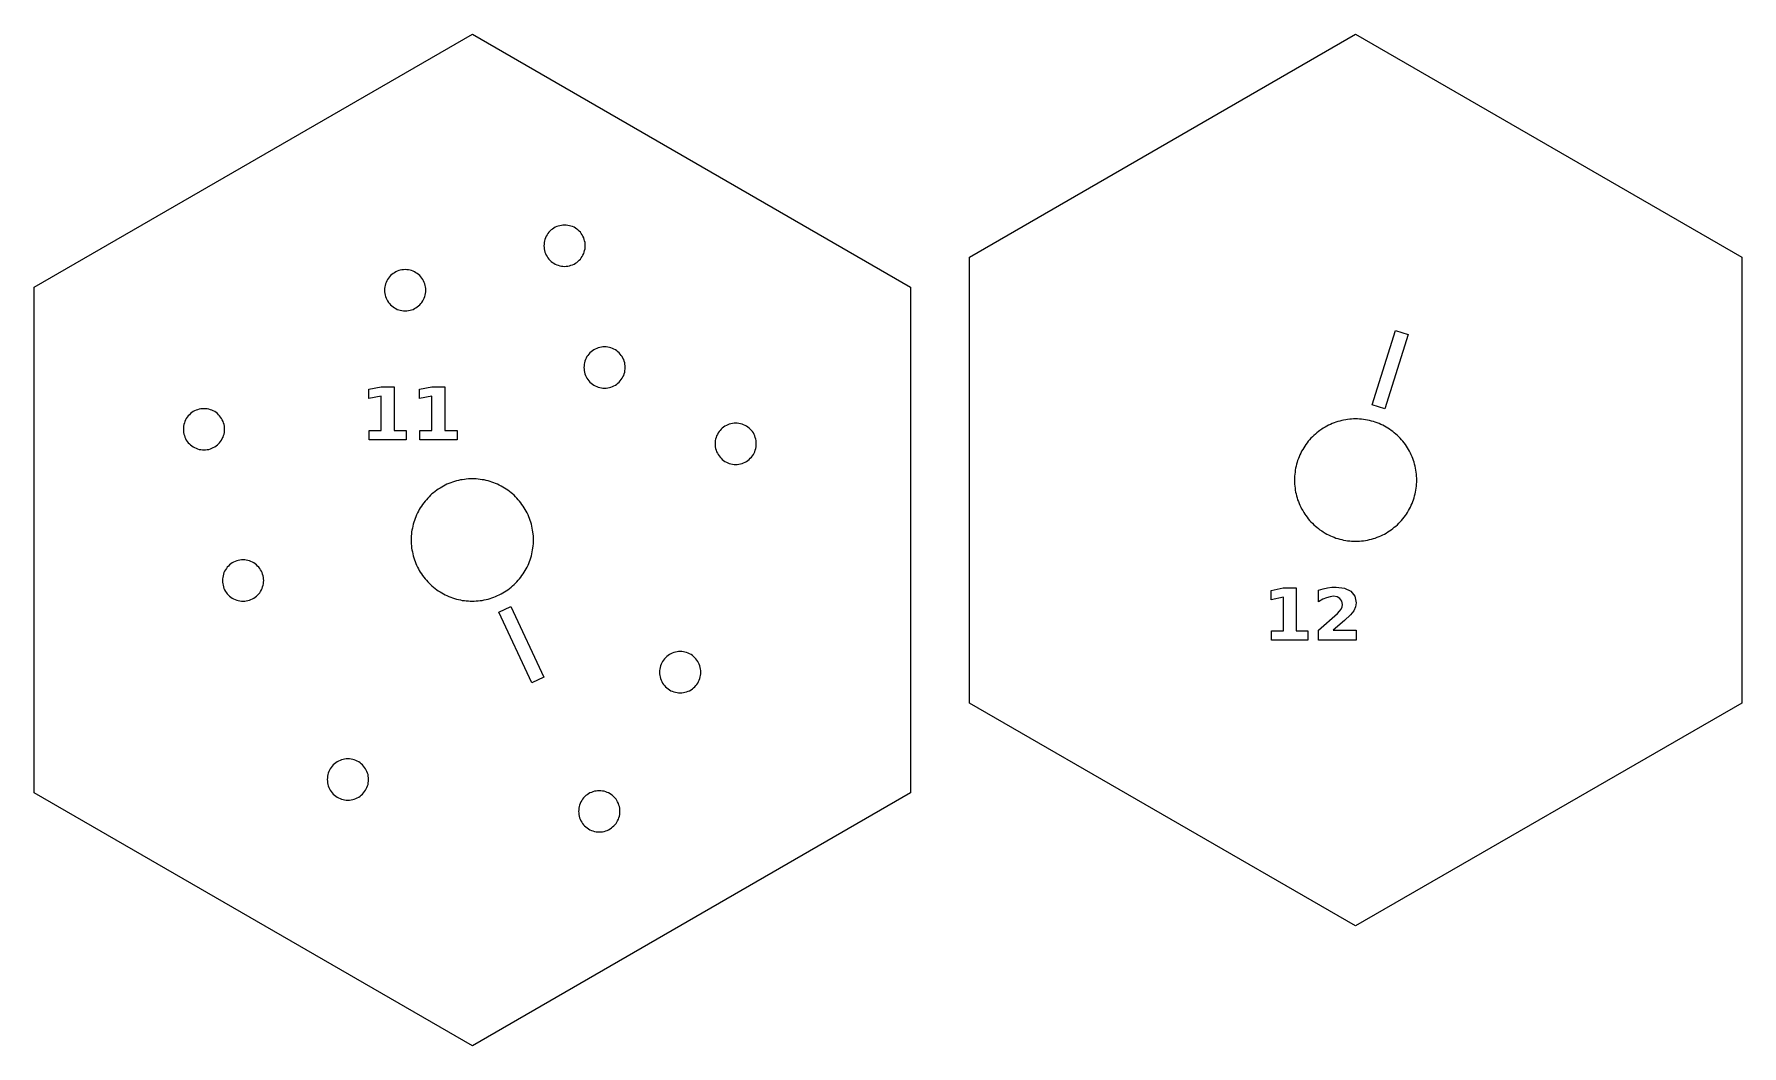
# Model space of a CAD drawing. Header units: millimetres. Extents: x 0 to 476, y 5 to 280.
# Drawn here: x 232.7 to 348.6, y 83.3 to 152 of the extents above; entities that cross this region are included whole.
import ezdxf

# ---------------------------------------------------------------- set-up
doc = ezdxf.new("R2010")
doc.units = ezdxf.units.MM
doc.layers.add('CUT', color=1, linetype='Continuous')
doc.layers.add('ENGRAVE', color=7, linetype='Continuous')

msp = doc.modelspace()

# ---------------------------------------------------------------- linework, layer by layer
at = {"layer": 'CUT'}
for points in [[(292.13, 100.5), (262.4, 83.33), (232.66, 100.5), (232.66, 134.83), (262.4, 152), (292.13, 134.83), (292.13, 100.5)], [(348.55, 136.87), (348.55, 106.6), (322.34, 91.47), (296.13, 106.6), (296.13, 136.87), (322.34, 152), (348.55, 136.87)], [(270.02, 137.32), (270.05, 137.42), (270.06, 137.53), (270.06, 137.64), (270.06, 137.75), (270.05, 137.86), (270.02, 137.97), (269.99, 138.07), (269.96, 138.18), (269.91, 138.28), (269.86, 138.37), (269.79, 138.46), (269.73, 138.55), (269.65, 138.63), (269.57, 138.71), (269.49, 138.77), (269.39, 138.84), (269.3, 138.89), (269.2, 138.94), (269.09, 138.97), (268.99, 139), (268.88, 139.02), (268.77, 139.04), (268.66, 139.04), (268.55, 139.04), (268.44, 139.02), (268.34, 139), (268.23, 138.97), (268.13, 138.94), (268.03, 138.89), (267.93, 138.84), (267.84, 138.77), (267.75, 138.71), (267.67, 138.63), (267.6, 138.55), (267.53, 138.46), (267.47, 138.37), (267.41, 138.28), (267.37, 138.18), (267.33, 138.07), (267.3, 137.97), (267.28, 137.86), (267.27, 137.75), (267.26, 137.64), (267.27, 137.53), (267.28, 137.42), (267.3, 137.32), (267.33, 137.21), (267.37, 137.11), (267.41, 137.01), (267.47, 136.91), (267.53, 136.82), (267.6, 136.73), (267.67, 136.65), (267.75, 136.58), (267.84, 136.51), (267.93, 136.45), (268.03, 136.39), (268.13, 136.35), (268.23, 136.31), (268.34, 136.28), (268.44, 136.26), (268.55, 136.25), (268.66, 136.24), (268.77, 136.25), (268.88, 136.26), (268.99, 136.28), (269.09, 136.31), (269.2, 136.35), (269.3, 136.39), (269.39, 136.45), (269.49, 136.51), (269.57, 136.58), (269.65, 136.65), (269.73, 136.73), (269.79, 136.82), (269.86, 136.91), (269.91, 137.01), (269.96, 137.11), (269.99, 137.21), (270.02, 137.32)], [(259.2, 134.29), (259.22, 134.4), (259.24, 134.51), (259.24, 134.62), (259.24, 134.73), (259.22, 134.84), (259.2, 134.94), (259.17, 135.05), (259.13, 135.15), (259.09, 135.25), (259.03, 135.35), (258.97, 135.44), (258.9, 135.53), (258.83, 135.61), (258.75, 135.68), (258.66, 135.75), (258.57, 135.81), (258.48, 135.87), (258.38, 135.91), (258.27, 135.95), (258.17, 135.98), (258.06, 136), (257.95, 136.01), (257.84, 136.02), (257.73, 136.01), (257.62, 136), (257.51, 135.98), (257.41, 135.95), (257.3, 135.91), (257.2, 135.87), (257.11, 135.81), (257.02, 135.75), (256.93, 135.68), (256.85, 135.61), (256.78, 135.53), (256.71, 135.44), (256.65, 135.35), (256.59, 135.25), (256.55, 135.15), (256.51, 135.05), (256.48, 134.94), (256.46, 134.84), (256.44, 134.73), (256.44, 134.62), (256.44, 134.51), (256.46, 134.4), (256.48, 134.29), (256.51, 134.19), (256.55, 134.08), (256.59, 133.98), (256.65, 133.89), (256.71, 133.79), (256.78, 133.71), (256.85, 133.63), (256.93, 133.55), (257.02, 133.49), (257.11, 133.42), (257.2, 133.37), (257.3, 133.32), (257.41, 133.29), (257.51, 133.26), (257.62, 133.24), (257.73, 133.22), (257.84, 133.22), (257.95, 133.22), (258.06, 133.24), (258.17, 133.26), (258.27, 133.29), (258.38, 133.32), (258.48, 133.37), (258.57, 133.42), (258.66, 133.49), (258.75, 133.55), (258.83, 133.63), (258.9, 133.71), (258.97, 133.79), (259.03, 133.89), (259.09, 133.98), (259.13, 134.08), (259.17, 134.19), (259.2, 134.29)], [(272.76, 129.16), (272.77, 129.27), (272.77, 129.38), (272.77, 129.49), (272.76, 129.6), (272.74, 129.7), (272.71, 129.81), (272.67, 129.91), (272.62, 130.01), (272.57, 130.11), (272.51, 130.2), (272.44, 130.29), (272.36, 130.37), (272.28, 130.44), (272.2, 130.51), (272.11, 130.57), (272.01, 130.62), (271.91, 130.67), (271.81, 130.71), (271.7, 130.74), (271.59, 130.76), (271.48, 130.77), (271.37, 130.78), (271.26, 130.77), (271.16, 130.76), (271.05, 130.74), (270.94, 130.71), (270.84, 130.67), (270.74, 130.62), (270.64, 130.57), (270.55, 130.51), (270.47, 130.44), (270.38, 130.37), (270.31, 130.29), (270.24, 130.2), (270.18, 130.11), (270.13, 130.01), (270.08, 129.91), (270.04, 129.81), (270.01, 129.7), (269.99, 129.6), (269.98, 129.49), (269.97, 129.38), (269.98, 129.27), (269.99, 129.16), (270.01, 129.05), (270.04, 128.94), (270.08, 128.84), (270.13, 128.74), (270.18, 128.64), (270.24, 128.55), (270.31, 128.47), (270.38, 128.39), (270.47, 128.31), (270.55, 128.24), (270.64, 128.18), (270.74, 128.13), (270.84, 128.08), (270.94, 128.04), (271.05, 128.01), (271.16, 127.99), (271.26, 127.98), (271.37, 127.98), (271.48, 127.98), (271.59, 127.99), (271.7, 128.01), (271.81, 128.04), (271.91, 128.08), (272.01, 128.13), (272.11, 128.18), (272.2, 128.24), (272.28, 128.31), (272.36, 128.39), (272.44, 128.47), (272.51, 128.55), (272.57, 128.64), (272.62, 128.74), (272.67, 128.84), (272.71, 128.94), (272.74, 129.05), (272.76, 129.16)], [(245.57, 124.96), (245.58, 125.07), (245.59, 125.18), (245.58, 125.29), (245.57, 125.4), (245.55, 125.51), (245.52, 125.62), (245.48, 125.72), (245.43, 125.82), (245.38, 125.91), (245.32, 126.01), (245.25, 126.09), (245.18, 126.17), (245.1, 126.25), (245.01, 126.32), (244.92, 126.38), (244.82, 126.43), (244.72, 126.48), (244.62, 126.51), (244.51, 126.54), (244.41, 126.57), (244.3, 126.58), (244.19, 126.58), (244.08, 126.58), (243.97, 126.57), (243.86, 126.54), (243.75, 126.51), (243.65, 126.48), (243.55, 126.43), (243.46, 126.38), (243.36, 126.32), (243.28, 126.25), (243.2, 126.17), (243.12, 126.09), (243.05, 126.01), (242.99, 125.91), (242.94, 125.82), (242.89, 125.72), (242.86, 125.62), (242.83, 125.51), (242.8, 125.4), (242.79, 125.29), (242.79, 125.18), (242.79, 125.07), (242.8, 124.96), (242.83, 124.86), (242.86, 124.75), (242.89, 124.65), (242.94, 124.55), (242.99, 124.45), (243.05, 124.36), (243.12, 124.27), (243.2, 124.19), (243.28, 124.12), (243.36, 124.05), (243.46, 123.99), (243.55, 123.94), (243.65, 123.89), (243.75, 123.85), (243.86, 123.82), (243.97, 123.8), (244.08, 123.79), (244.19, 123.78), (244.3, 123.79), (244.41, 123.8), (244.51, 123.82), (244.62, 123.85), (244.72, 123.89), (244.82, 123.94), (244.92, 123.99), (245.01, 124.05), (245.1, 124.12), (245.18, 124.19), (245.25, 124.27), (245.32, 124.36), (245.38, 124.45), (245.43, 124.55), (245.48, 124.65), (245.52, 124.75), (245.55, 124.86), (245.57, 124.96)], [(281.66, 123.98), (281.67, 124.09), (281.67, 124.19), (281.67, 124.3), (281.66, 124.41), (281.63, 124.52), (281.6, 124.63), (281.57, 124.73), (281.52, 124.83), (281.47, 124.93), (281.41, 125.02), (281.34, 125.1), (281.26, 125.18), (281.18, 125.26), (281.1, 125.33), (281, 125.39), (280.91, 125.44), (280.81, 125.49), (280.71, 125.53), (280.6, 125.56), (280.49, 125.58), (280.38, 125.59), (280.27, 125.59), (280.16, 125.59), (280.05, 125.58), (279.95, 125.56), (279.84, 125.53), (279.74, 125.49), (279.64, 125.44), (279.54, 125.39), (279.45, 125.33), (279.36, 125.26), (279.28, 125.18), (279.21, 125.1), (279.14, 125.02), (279.08, 124.93), (279.03, 124.83), (278.98, 124.73), (278.94, 124.63), (278.91, 124.52), (278.89, 124.41), (278.88, 124.3), (278.87, 124.19), (278.88, 124.09), (278.89, 123.98), (278.91, 123.87), (278.94, 123.76), (278.98, 123.66), (279.03, 123.56), (279.08, 123.46), (279.14, 123.37), (279.21, 123.29), (279.28, 123.21), (279.36, 123.13), (279.45, 123.06), (279.54, 123), (279.64, 122.95), (279.74, 122.9), (279.84, 122.86), (279.95, 122.83), (280.05, 122.81), (280.16, 122.8), (280.27, 122.79), (280.38, 122.8), (280.49, 122.81), (280.6, 122.83), (280.71, 122.86), (280.81, 122.9), (280.91, 122.95), (281, 123), (281.1, 123.06), (281.18, 123.13), (281.26, 123.21), (281.34, 123.29), (281.41, 123.37), (281.47, 123.46), (281.52, 123.56), (281.57, 123.66), (281.6, 123.76), (281.63, 123.87), (281.66, 123.98)], [(326.49, 121.87), (326.48, 122), (326.47, 122.14), (326.46, 122.28), (326.44, 122.41), (326.41, 122.54), (326.38, 122.68), (326.35, 122.81), (326.31, 122.94), (326.27, 123.07), (326.23, 123.2), (326.18, 123.32), (326.12, 123.45), (326.06, 123.57), (326, 123.69), (325.94, 123.81), (325.87, 123.92), (325.79, 124.04), (325.72, 124.15), (325.63, 124.26), (325.55, 124.37), (325.46, 124.47), (325.37, 124.57), (325.28, 124.67), (325.18, 124.76), (325.08, 124.85), (324.97, 124.94), (324.87, 125.03), (324.76, 125.11), (324.65, 125.18), (324.53, 125.26), (324.42, 125.33), (324.3, 125.39), (324.18, 125.46), (324.05, 125.51), (323.93, 125.57), (323.8, 125.62), (323.68, 125.66), (323.55, 125.7), (323.42, 125.74), (323.28, 125.77), (323.15, 125.8), (323.02, 125.83), (322.88, 125.85), (322.75, 125.86), (322.61, 125.87), (322.48, 125.88), (322.34, 125.88), (322.21, 125.88), (322.07, 125.87), (321.94, 125.86), (321.8, 125.85), (321.67, 125.83), (321.53, 125.8), (321.4, 125.77), (321.27, 125.74), (321.14, 125.7), (321.01, 125.66), (320.88, 125.62), (320.75, 125.57), (320.63, 125.51), (320.51, 125.46), (320.39, 125.39), (320.27, 125.33), (320.15, 125.26), (320.04, 125.18), (319.92, 125.11), (319.82, 125.03), (319.71, 124.94), (319.61, 124.85), (319.51, 124.76), (319.41, 124.67), (319.31, 124.57), (319.22, 124.47), (319.13, 124.37), (319.05, 124.26), (318.97, 124.15), (318.89, 124.04), (318.82, 123.92), (318.75, 123.81), (318.68, 123.69), (318.62, 123.57), (318.56, 123.45), (318.51, 123.32), (318.46, 123.2), (318.41, 123.07), (318.37, 122.94), (318.33, 122.81), (318.3, 122.68), (318.27, 122.54), (318.25, 122.41), (318.23, 122.28), (318.21, 122.14), (318.2, 122), (318.19, 121.87), (318.19, 121.73), (318.19, 121.6), (318.2, 121.46), (318.21, 121.33), (318.23, 121.19), (318.25, 121.06), (318.27, 120.92), (318.3, 120.79), (318.33, 120.66), (318.37, 120.53), (318.41, 120.4), (318.46, 120.27), (318.51, 120.15), (318.56, 120.02), (318.62, 119.9), (318.68, 119.78), (318.75, 119.66), (318.82, 119.54), (318.89, 119.43), (318.97, 119.32), (319.05, 119.21), (319.13, 119.1), (319.22, 119), (319.31, 118.9), (319.41, 118.8), (319.51, 118.7), (319.61, 118.61), (319.71, 118.53), (319.82, 118.44), (319.92, 118.36), (320.04, 118.28), (320.15, 118.21), (320.27, 118.14), (320.39, 118.07), (320.51, 118.01), (320.63, 117.95), (320.75, 117.9), (320.88, 117.85), (321.01, 117.8), (321.14, 117.76), (321.27, 117.72), (321.4, 117.69), (321.53, 117.66), (321.67, 117.64), (321.8, 117.62), (321.94, 117.6), (322.07, 117.59), (322.21, 117.59), (322.34, 117.58), (322.48, 117.59), (322.61, 117.59), (322.75, 117.6), (322.88, 117.62), (323.02, 117.64), (323.15, 117.66), (323.28, 117.69), (323.42, 117.72), (323.55, 117.76), (323.68, 117.8), (323.8, 117.85), (323.93, 117.9), (324.05, 117.95), (324.18, 118.01), (324.3, 118.07), (324.42, 118.14), (324.53, 118.21), (324.65, 118.28), (324.76, 118.36), (324.87, 118.44), (324.97, 118.53), (325.08, 118.61), (325.18, 118.7), (325.28, 118.8), (325.37, 118.9), (325.46, 119), (325.55, 119.1), (325.63, 119.21), (325.72, 119.32), (325.79, 119.43), (325.87, 119.54), (325.94, 119.66), (326, 119.78), (326.06, 119.9), (326.12, 120.02), (326.18, 120.15), (326.23, 120.27), (326.27, 120.4), (326.31, 120.53), (326.35, 120.66), (326.38, 120.79), (326.41, 120.92), (326.44, 121.06), (326.46, 121.19), (326.47, 121.33), (326.48, 121.46), (326.49, 121.6), (326.49, 121.73), (326.49, 121.87)], [(266.54, 117.94), (266.53, 118.07), (266.51, 118.21), (266.49, 118.34), (266.47, 118.48), (266.44, 118.61), (266.41, 118.74), (266.37, 118.87), (266.33, 119), (266.28, 119.13), (266.23, 119.25), (266.18, 119.38), (266.12, 119.5), (266.06, 119.62), (265.99, 119.74), (265.92, 119.86), (265.85, 119.97), (265.77, 120.08), (265.69, 120.19), (265.6, 120.3), (265.52, 120.4), (265.43, 120.5), (265.33, 120.6), (265.23, 120.7), (265.13, 120.79), (265.03, 120.87), (264.92, 120.96), (264.81, 121.04), (264.7, 121.12), (264.59, 121.19), (264.47, 121.26), (264.35, 121.33), (264.23, 121.39), (264.11, 121.45), (263.98, 121.5), (263.86, 121.55), (263.73, 121.6), (263.6, 121.64), (263.47, 121.68), (263.34, 121.71), (263.21, 121.74), (263.07, 121.76), (262.94, 121.78), (262.8, 121.8), (262.67, 121.81), (262.53, 121.81), (262.4, 121.82), (262.26, 121.81), (262.13, 121.81), (261.99, 121.8), (261.86, 121.78), (261.72, 121.76), (261.59, 121.74), (261.45, 121.71), (261.32, 121.68), (261.19, 121.64), (261.06, 121.6), (260.93, 121.55), (260.81, 121.5), (260.68, 121.45), (260.56, 121.39), (260.44, 121.33), (260.32, 121.26), (260.21, 121.19), (260.09, 121.12), (259.98, 121.04), (259.87, 120.96), (259.76, 120.87), (259.66, 120.79), (259.56, 120.7), (259.46, 120.6), (259.37, 120.5), (259.28, 120.4), (259.19, 120.3), (259.1, 120.19), (259.02, 120.08), (258.95, 119.97), (258.87, 119.86), (258.8, 119.74), (258.74, 119.62), (258.67, 119.5), (258.62, 119.38), (258.56, 119.25), (258.51, 119.13), (258.47, 119), (258.43, 118.87), (258.39, 118.74), (258.36, 118.61), (258.33, 118.48), (258.3, 118.34), (258.28, 118.21), (258.27, 118.07), (258.26, 117.94), (258.25, 117.8), (258.25, 117.67), (258.25, 117.53), (258.26, 117.4), (258.27, 117.26), (258.28, 117.12), (258.3, 116.99), (258.33, 116.86), (258.36, 116.72), (258.39, 116.59), (258.43, 116.46), (258.47, 116.33), (258.51, 116.2), (258.56, 116.08), (258.62, 115.95), (258.67, 115.83), (258.74, 115.71), (258.8, 115.59), (258.87, 115.48), (258.95, 115.36), (259.02, 115.25), (259.1, 115.14), (259.19, 115.03), (259.28, 114.93), (259.37, 114.83), (259.46, 114.73), (259.56, 114.64), (259.66, 114.55), (259.76, 114.46), (259.87, 114.37), (259.98, 114.29), (260.09, 114.22), (260.21, 114.14), (260.32, 114.07), (260.44, 114.01), (260.56, 113.94), (260.68, 113.89), (260.81, 113.83), (260.93, 113.78), (261.06, 113.74), (261.19, 113.7), (261.32, 113.66), (261.45, 113.63), (261.59, 113.6), (261.72, 113.57), (261.86, 113.55), (261.99, 113.54), (262.13, 113.53), (262.26, 113.52), (262.4, 113.52), (262.53, 113.52), (262.67, 113.53), (262.8, 113.54), (262.94, 113.55), (263.07, 113.57), (263.21, 113.6), (263.34, 113.63), (263.47, 113.66), (263.6, 113.7), (263.73, 113.74), (263.86, 113.78), (263.98, 113.83), (264.11, 113.89), (264.23, 113.94), (264.35, 114.01), (264.47, 114.07), (264.59, 114.14), (264.7, 114.22), (264.81, 114.29), (264.92, 114.37), (265.03, 114.46), (265.13, 114.55), (265.23, 114.64), (265.33, 114.73), (265.43, 114.83), (265.52, 114.93), (265.6, 115.03), (265.69, 115.14), (265.77, 115.25), (265.85, 115.36), (265.92, 115.48), (265.99, 115.59), (266.06, 115.71), (266.12, 115.83), (266.18, 115.95), (266.23, 116.08), (266.28, 116.2), (266.33, 116.33), (266.37, 116.46), (266.41, 116.59), (266.44, 116.72), (266.47, 116.86), (266.49, 116.99), (266.51, 117.12), (266.53, 117.26), (266.54, 117.4), (266.54, 117.53), (266.55, 117.67), (266.54, 117.8), (266.54, 117.94)], [(248.22, 114.7), (248.23, 114.8), (248.24, 114.91), (248.23, 115.02), (248.22, 115.13), (248.2, 115.24), (248.17, 115.35), (248.13, 115.45), (248.09, 115.55), (248.03, 115.65), (247.97, 115.74), (247.9, 115.82), (247.83, 115.9), (247.75, 115.98), (247.66, 116.05), (247.57, 116.11), (247.47, 116.16), (247.37, 116.21), (247.27, 116.25), (247.17, 116.28), (247.06, 116.3), (246.95, 116.31), (246.84, 116.31), (246.73, 116.31), (246.62, 116.3), (246.51, 116.28), (246.41, 116.25), (246.3, 116.21), (246.2, 116.16), (246.11, 116.11), (246.02, 116.05), (245.93, 115.98), (245.85, 115.9), (245.77, 115.82), (245.71, 115.74), (245.64, 115.65), (245.59, 115.55), (245.54, 115.45), (245.51, 115.35), (245.48, 115.24), (245.46, 115.13), (245.44, 115.02), (245.44, 114.91), (245.44, 114.8), (245.46, 114.7), (245.48, 114.59), (245.51, 114.48), (245.54, 114.38), (245.59, 114.28), (245.64, 114.18), (245.71, 114.09), (245.77, 114.01), (245.85, 113.92), (245.93, 113.85), (246.02, 113.78), (246.11, 113.72), (246.2, 113.67), (246.3, 113.62), (246.41, 113.58), (246.51, 113.55), (246.62, 113.53), (246.73, 113.52), (246.84, 113.51), (246.95, 113.52), (247.06, 113.53), (247.17, 113.55), (247.27, 113.58), (247.37, 113.62), (247.47, 113.67), (247.57, 113.72), (247.66, 113.78), (247.75, 113.85), (247.83, 113.92), (247.9, 114.01), (247.97, 114.09), (248.03, 114.18), (248.09, 114.28), (248.13, 114.38), (248.17, 114.48), (248.2, 114.59), (248.22, 114.7)], [(277.89, 108.47), (277.9, 108.58), (277.9, 108.69), (277.9, 108.8), (277.89, 108.91), (277.87, 109.02), (277.84, 109.12), (277.8, 109.23), (277.75, 109.33), (277.7, 109.42), (277.64, 109.52), (277.57, 109.6), (277.49, 109.68), (277.41, 109.76), (277.33, 109.82), (277.24, 109.89), (277.14, 109.94), (277.04, 109.99), (276.94, 110.02), (276.83, 110.05), (276.72, 110.07), (276.61, 110.09), (276.5, 110.09), (276.4, 110.09), (276.29, 110.07), (276.18, 110.05), (276.07, 110.02), (275.97, 109.99), (275.87, 109.94), (275.77, 109.89), (275.68, 109.82), (275.6, 109.76), (275.52, 109.68), (275.44, 109.6), (275.37, 109.52), (275.31, 109.42), (275.26, 109.33), (275.21, 109.23), (275.17, 109.12), (275.14, 109.02), (275.12, 108.91), (275.11, 108.8), (275.1, 108.69), (275.11, 108.58), (275.12, 108.47), (275.14, 108.37), (275.17, 108.26), (275.21, 108.16), (275.26, 108.06), (275.31, 107.96), (275.37, 107.87), (275.44, 107.78), (275.52, 107.7), (275.6, 107.63), (275.68, 107.56), (275.77, 107.5), (275.87, 107.44), (275.97, 107.4), (276.07, 107.36), (276.18, 107.33), (276.29, 107.31), (276.4, 107.3), (276.5, 107.29), (276.61, 107.3), (276.72, 107.31), (276.83, 107.33), (276.94, 107.36), (277.04, 107.4), (277.14, 107.44), (277.24, 107.5), (277.33, 107.56), (277.41, 107.63), (277.49, 107.7), (277.57, 107.78), (277.64, 107.87), (277.7, 107.96), (277.75, 108.06), (277.8, 108.16), (277.84, 108.26), (277.87, 108.37), (277.89, 108.47)], [(255.34, 101.19), (255.35, 101.3), (255.35, 101.41), (255.35, 101.52), (255.34, 101.63), (255.32, 101.74), (255.29, 101.84), (255.25, 101.95), (255.2, 102.05), (255.15, 102.14), (255.09, 102.23), (255.02, 102.32), (254.94, 102.4), (254.86, 102.47), (254.78, 102.54), (254.69, 102.6), (254.59, 102.66), (254.49, 102.7), (254.39, 102.74), (254.28, 102.77), (254.17, 102.79), (254.06, 102.81), (253.95, 102.81), (253.84, 102.81), (253.73, 102.79), (253.63, 102.77), (253.52, 102.74), (253.42, 102.7), (253.32, 102.66), (253.22, 102.6), (253.13, 102.54), (253.04, 102.47), (252.96, 102.4), (252.89, 102.32), (252.82, 102.23), (252.76, 102.14), (252.71, 102.05), (252.66, 101.95), (252.62, 101.84), (252.59, 101.74), (252.57, 101.63), (252.56, 101.52), (252.55, 101.41), (252.56, 101.3), (252.57, 101.19), (252.59, 101.08), (252.62, 100.98), (252.66, 100.87), (252.71, 100.77), (252.76, 100.68), (252.82, 100.59), (252.89, 100.5), (252.96, 100.42), (253.04, 100.35), (253.13, 100.28), (253.22, 100.22), (253.32, 100.16), (253.42, 100.12), (253.52, 100.08), (253.63, 100.05), (253.73, 100.03), (253.84, 100.01), (253.95, 100.01), (254.06, 100.01), (254.17, 100.03), (254.28, 100.05), (254.39, 100.08), (254.49, 100.12), (254.59, 100.16), (254.69, 100.22), (254.78, 100.28), (254.86, 100.35), (254.94, 100.42), (255.02, 100.5), (255.09, 100.59), (255.15, 100.68), (255.2, 100.77), (255.25, 100.87), (255.29, 100.98), (255.32, 101.08), (255.34, 101.19)], [(272.4, 99.03), (272.41, 99.14), (272.41, 99.25), (272.41, 99.36), (272.4, 99.47), (272.38, 99.58), (272.35, 99.68), (272.31, 99.79), (272.26, 99.89), (272.21, 99.98), (272.15, 100.07), (272.08, 100.16), (272, 100.24), (271.92, 100.32), (271.84, 100.38), (271.75, 100.44), (271.65, 100.5), (271.55, 100.54), (271.45, 100.58), (271.34, 100.61), (271.23, 100.63), (271.12, 100.65), (271.01, 100.65), (270.9, 100.65), (270.8, 100.63), (270.69, 100.61), (270.58, 100.58), (270.48, 100.54), (270.38, 100.5), (270.28, 100.44), (270.19, 100.38), (270.11, 100.32), (270.02, 100.24), (269.95, 100.16), (269.88, 100.07), (269.82, 99.98), (269.77, 99.89), (269.72, 99.79), (269.68, 99.68), (269.65, 99.58), (269.63, 99.47), (269.62, 99.36), (269.61, 99.25), (269.62, 99.14), (269.63, 99.03), (269.65, 98.92), (269.68, 98.82), (269.72, 98.71), (269.77, 98.61), (269.82, 98.52), (269.88, 98.43), (269.95, 98.34), (270.02, 98.26), (270.11, 98.19), (270.19, 98.12), (270.28, 98.06), (270.38, 98), (270.48, 97.96), (270.58, 97.92), (270.69, 97.89), (270.8, 97.87), (270.9, 97.85), (271.01, 97.85), (271.12, 97.85), (271.23, 97.87), (271.34, 97.89), (271.45, 97.92), (271.55, 97.96), (271.65, 98), (271.75, 98.06), (271.84, 98.12), (271.92, 98.19), (272, 98.26), (272.08, 98.34), (272.15, 98.43), (272.21, 98.52), (272.26, 98.61), (272.31, 98.71), (272.35, 98.82), (272.38, 98.92), (272.4, 99.03)]]:
    msp.add_lwpolyline(points, close=True, dxfattribs=at)
at = {"layer": 'ENGRAVE'}
for points in [[(324.33, 126.56), (323.47, 126.83), (325.06, 131.89), (325.91, 131.62), (324.33, 126.56)], [(256.22, 127.44), (255.38, 127.27), (255.38, 127.9), (256.22, 128.07), (257.1, 128.07), (257.1, 125.11), (257.92, 125.11), (257.92, 124.47), (255.4, 124.47), (255.4, 125.11), (256.22, 125.11), (256.22, 127.44)], [(258.82, 127.27), (258.82, 127.9), (259.65, 128.07), (260.54, 128.07), (260.54, 125.11), (261.36, 125.11), (261.36, 124.47), (258.84, 124.47), (258.84, 125.11), (259.66, 125.11), (259.66, 127.44), (258.82, 127.27)], [(317.44, 111.5), (317.44, 113.78), (316.61, 113.61), (316.61, 114.23), (317.43, 114.41), (318.3, 114.41), (318.3, 111.5), (319.1, 111.5), (319.1, 110.87), (316.63, 110.87), (316.63, 111.5), (317.44, 111.5)], [(319.82, 110.87), (319.82, 111.54), (321.11, 112.68), (321.26, 112.83), (321.37, 112.98), (321.43, 113.14), (321.45, 113.29), (321.41, 113.52), (321.28, 113.69), (321.09, 113.81), (320.84, 113.85), (320.61, 113.82), (320.37, 113.75), (320.11, 113.64), (319.83, 113.48), (319.83, 114.26), (320.14, 114.35), (320.44, 114.41), (320.74, 114.46), (321.03, 114.47), (321.59, 114.4), (322.01, 114.19), (322.28, 113.85), (322.37, 113.41), (322.33, 113.13), (322.22, 112.87), (321.99, 112.58), (321.59, 112.2), (320.83, 111.54), (322.39, 111.54), (322.39, 110.87), (319.82, 110.87)], [(266.44, 107.97), (264.19, 112.77), (265.01, 113.15), (267.25, 108.35), (266.44, 107.97)]]:
    msp.add_lwpolyline(points, close=True, dxfattribs=at)

doc.saveas('drawing.dxf')
